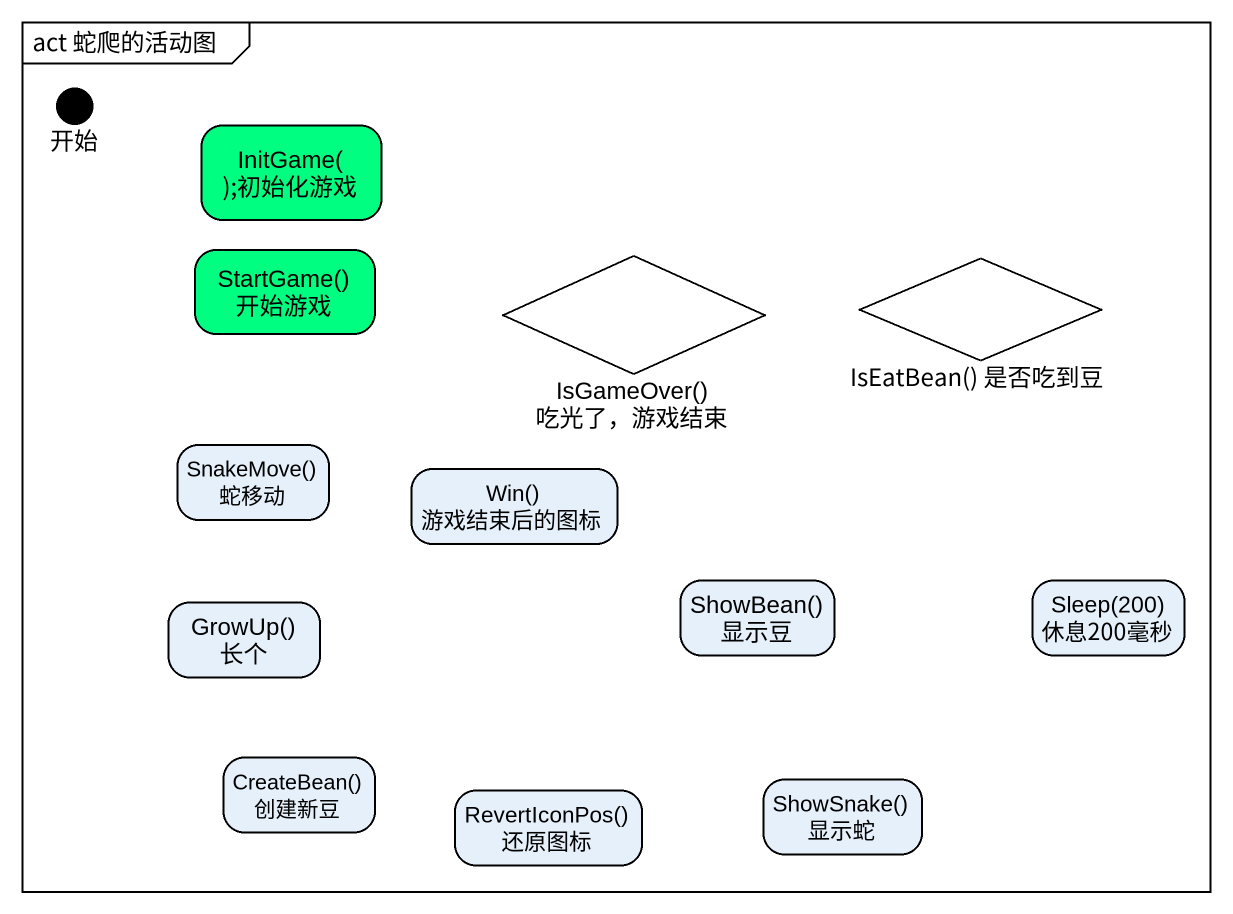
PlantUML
@startuml
mainframe act 蛇爬的活动图
hide empty description
state 开始 <<start>>
state "InitGame();初始化游戏" as InitGame_初始化游戏 #00FF80
state "StartGame() 开始游戏" as StartGame_开始游戏 #00FF80
state "IsGameOver() 吃光了，游戏结束" as IsGameOver_吃光了_游戏结束 <<choice>>
state "IsEatBean() 是否吃到豆" as IsEatBean_是否吃到豆 <<choice>>
state "SnakeMove() 蛇移动" as SnakeMove_蛇移动
state "Win() 游戏结束后的图标" as Win_游戏结束后的图标
state "GrowUp() 长个" as GrowUp_长个
state "ShowBean() 显示豆" as ShowBean_显示豆
state "Sleep(200) 休息200毫秒" as Sleep_200_休息200毫秒
state "CreateBean() 创建新豆" as CreateBean_创建新豆
state "RevertIconPos() 还原图标" as RevertIconPos_还原图标
state "ShowSnake() 显示蛇" as ShowSnake_显示蛇
@enduml
